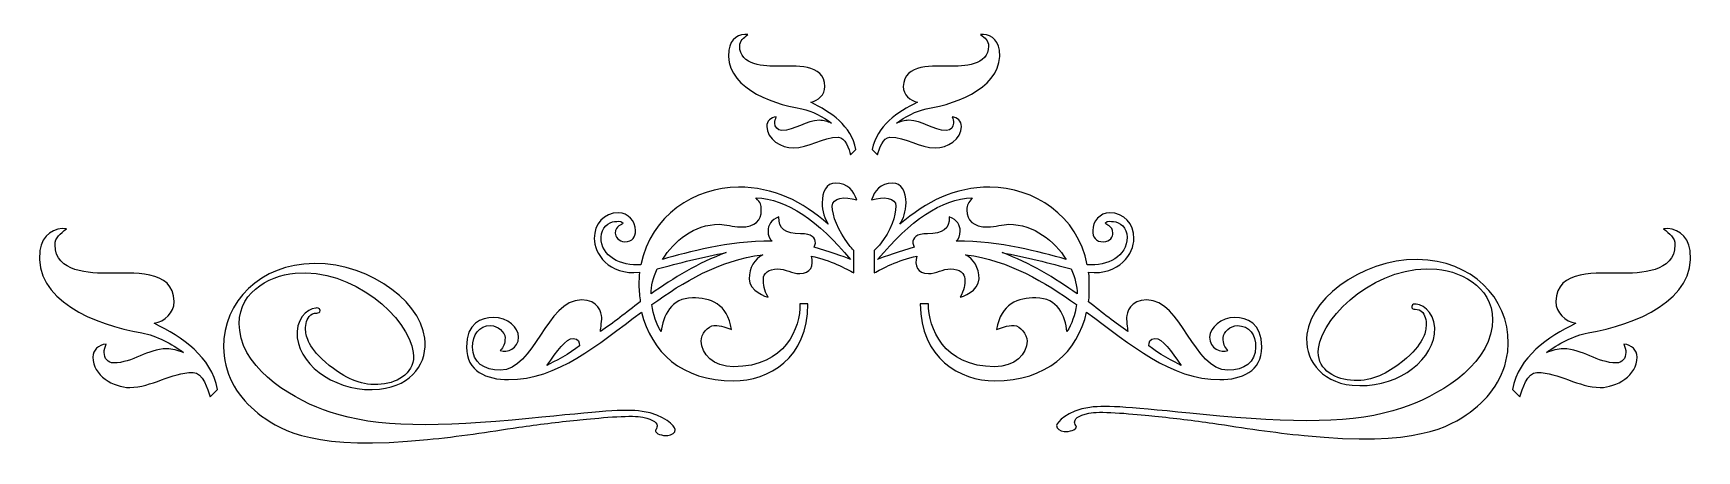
# Model space of a CAD drawing. Header units: centimetres. Extents: x -8.2 to 8.3, y -2.1 to 2.
import ezdxf

# ---------------------------------------------------------------- set-up
doc = ezdxf.new("R2010")
doc.units = ezdxf.units.CM
doc.header["$MEASUREMENT"] = 0
doc.layers.add('Layer 1', color=7, linetype='Continuous')

msp = doc.modelspace()

# ---------------------------------------------------------------- linework, layer by layer
at = {"layer": 'Layer 1'}
for points, knots in [([(-0.11578, 0.80126), (-0.12936, 0.85501), (-0.16956, 0.97605), (-0.23689, 0.97605), (-0.23689, 0.97605), (-0.39137, 0.97605), (-0.53258, 0.86847), (-0.68709, 0.86847), (-0.68709, 0.86847), (-0.80144, 0.86847), (-0.94949, 0.95583), (-0.94949, 1.08355), (-0.94949, 1.08355), (-0.94949, 1.13748), (-0.90897, 1.17092), (-0.85534, 1.1778), (-0.85534, 1.1778), (-0.86195, 1.15758), (-0.86877, 1.13748), (-0.86877, 1.11723), (-0.86877, 1.11723), (-0.86877, 1.07688), (-0.842, 1.0432), (-0.80144, 1.0432), (-0.80144, 1.0432), (-0.66723, 1.0432), (-0.55938, 1.14418), (-0.42508, 1.14418), (-0.42508, 1.14418), (-0.38488, 1.14418), (-0.34432, 1.13063), (-0.30418, 1.11723), (-0.30418, 1.11723), (-0.38485, 1.1778), (-0.4989, 1.23824), (-0.59982, 1.25837), (-0.59982, 1.25837), (-0.93603, 1.31221), (-1.37287, 1.49371), (-1.32582, 1.84329), (-1.32582, 1.84329), (-1.31248, 1.95752), (-1.2183, 2.01121), (-1.13763, 1.99784), (-1.13763, 1.99784), (-1.17783, 1.96419), (-1.2183, 1.93739), (-1.2183, 1.88349), (-1.2183, 1.88349), (-1.2183, 1.6886), (-0.96965, 1.68187), (-0.82851, 1.68187), (-0.82851, 1.68187), (-0.68054, 1.68187), (-0.37118, 1.71552), (-0.37118, 1.48013), (-0.37118, 1.48013), (-0.37118, 1.39958), (-0.43848, 1.33898), (-0.51224, 1.32561), (-0.51224, 1.32561), (-0.3107, 1.22481), (-0.10917, 1.09025), (-0.06203, 0.85501), (-0.06203, 0.85501), (-0.06203, 0.85501), (-0.11578, 0.80126), (-0.11578, 0.80126)], [0, 0, 0, 0, 0.05555556, 0.05555556, 0.05555556, 0.05555556, 0.11111111, 0.11111111, 0.11111111, 0.11111111, 0.16666667, 0.16666667, 0.16666667, 0.16666667, 0.22222222, 0.22222222, 0.22222222, 0.22222222, 0.27777778, 0.27777778, 0.27777778, 0.27777778, 0.33333333, 0.33333333, 0.33333333, 0.33333333, 0.38888889, 0.38888889, 0.38888889, 0.38888889, 0.44444444, 0.44444444, 0.44444444, 0.44444444, 0.5, 0.5, 0.5, 0.5, 0.55555556, 0.55555556, 0.55555556, 0.55555556, 0.61111111, 0.61111111, 0.61111111, 0.61111111, 0.66666667, 0.66666667, 0.66666667, 0.66666667, 0.72222222, 0.72222222, 0.72222222, 0.72222222, 0.77777778, 0.77777778, 0.77777778, 0.77777778, 0.83333333, 0.83333333, 0.83333333, 0.83333333, 0.88888889, 0.88888889, 0.88888889, 0.88888889, 1, 1, 1, 1]), ([(0.63706, 1.25837), (0.53614, 1.23824), (0.42203, 1.1778), (0.34142, 1.11723), (0.34142, 1.11723), (0.38162, 1.13063), (0.42203, 1.14418), (0.46223, 1.14418), (0.46223, 1.14418), (0.59683, 1.14418), (0.70444, 1.0432), (0.83859, 1.0432), (0.83859, 1.0432), (0.88579, 1.0432), (0.90595, 1.07685), (0.90595, 1.11723), (0.90595, 1.11723), (0.90595, 1.13748), (0.90595, 1.15758), (0.89243, 1.1778), (0.89243, 1.1778), (0.94647, 1.17092), (0.9867, 1.13748), (0.9867, 1.08355), (0.9867, 1.08355), (0.9867, 0.95583), (0.84556, 0.86847), (0.72445, 0.86847), (0.72445, 0.86847), (0.56979, 0.86847), (0.43534, 0.97605), (0.27404, 0.97605), (0.27404, 0.97605), (0.2068, 0.97605), (0.1666, 0.85501), (0.15323, 0.80126), (0.15323, 0.80126), (0.15323, 0.80126), (0.09924, 0.85501), (0.09924, 0.85501), (0.09924, 0.85501), (0.14641, 1.09025), (0.34798, 1.22481), (0.54978, 1.32561), (0.54978, 1.32561), (0.47557, 1.33901), (0.40848, 1.39961), (0.40848, 1.48013), (0.40848, 1.48013), (0.40848, 1.71552), (0.72445, 1.68187), (0.86575, 1.68187), (0.86575, 1.68187), (1.00689, 1.68187), (1.25548, 1.6886), (1.25548, 1.88349), (1.25548, 1.88349), (1.25548, 1.93739), (1.22195, 1.96419), (1.1749, 1.99784), (1.1749, 1.99784), (1.25548, 2.01121), (1.34957, 1.95752), (1.36309, 1.84329), (1.36309, 1.84329), (1.41014, 1.49371), (0.97321, 1.31221), (0.63706, 1.25837)], [0, 0, 0, 0, 0.05555556, 0.05555556, 0.05555556, 0.05555556, 0.11111111, 0.11111111, 0.11111111, 0.11111111, 0.16666667, 0.16666667, 0.16666667, 0.16666667, 0.22222222, 0.22222222, 0.22222222, 0.22222222, 0.27777778, 0.27777778, 0.27777778, 0.27777778, 0.33333333, 0.33333333, 0.33333333, 0.33333333, 0.38888889, 0.38888889, 0.38888889, 0.38888889, 0.44444444, 0.44444444, 0.44444444, 0.44444444, 0.5, 0.5, 0.5, 0.5, 0.55555556, 0.55555556, 0.55555556, 0.55555556, 0.61111111, 0.61111111, 0.61111111, 0.61111111, 0.66666667, 0.66666667, 0.66666667, 0.66666667, 0.72222222, 0.72222222, 0.72222222, 0.72222222, 0.77777778, 0.77777778, 0.77777778, 0.77777778, 0.83333333, 0.83333333, 0.83333333, 0.83333333, 0.88888889, 0.88888889, 0.88888889, 0.88888889, 1, 1, 1, 1]), ([(-0.29736, 0.29033), (-0.29736, 0.19621), (-0.24341, 0.04839), (-0.12936, -0.09945), (-0.12936, -0.09945), (-0.11578, -0.11973), (-0.10226, -0.1331), (-0.08231, -0.15332), (-0.08231, -0.15332), (-0.08231, -0.15332), (-0.08231, -0.25418), (-0.08231, -0.25418), (-0.08231, -0.25418), (-0.08231, -0.25418), (-0.08231, -0.28107), (-0.08231, -0.28107), (-0.08231, -0.28107), (-0.08231, -0.28107), (-0.08231, -0.37516), (-0.08231, -0.37516), (-0.08231, -0.37516), (-0.15622, -0.33485), (-0.31755, -0.24745), (-0.50572, -0.2071), (-0.50572, -0.2071), (-0.47892, -0.3012), (-0.51224, -0.38192), (-0.62015, -0.38192), (-0.62015, -0.38192), (-0.70082, -0.38192), (-0.76121, -0.33485), (-0.84194, -0.33485), (-0.84194, -0.33485), (-0.92919, -0.33485), (-0.98299, -0.38192), (-0.98299, -0.43564), (-0.98299, -0.43564), (-0.98299, -0.48936), (-0.97617, -0.54996), (-0.93603, -0.61714), (-0.93603, -0.61714), (-0.94946, -0.61714), (-1.12414, -0.55666), (-1.12414, -0.43564), (-1.12414, -0.43564), (-1.12414, -0.3213), (-1.07033, -0.24075), (-0.98966, -0.19373), (-0.98966, -0.19373), (-1.42674, -0.25418), (-1.77633, -0.46256), (-2.09227, -0.6911), (-2.09227, -0.6911), (-2.07884, -0.79187), (-2.04525, -0.886), (-1.99811, -0.96), (-1.99811, -0.96), (-1.98477, -0.8053), (-1.89719, -0.62384), (-1.68881, -0.62384), (-1.68881, -0.62384), (-1.51399, -0.62384), (-1.33916, -0.67767), (-1.29893, -0.93984), (-1.29893, -0.93984), (-1.34598, -0.91962), (-1.39961, -0.89955), (-1.47376, -0.89955), (-1.47376, -0.89955), (-1.53415, -0.89955), (-1.60147, -0.98691), (-1.60147, -1.05403), (-1.60147, -1.05403), (-1.60147, -1.18184), (-1.48037, -1.30952), (-1.27874, -1.30952), (-1.27874, -1.30952), (-0.76118, -1.30952), (-0.61319, -0.91962), (-0.62012, -0.68437), (-0.62012, -0.68437), (-0.62012, -0.68437), (-0.53931, -0.68437), (-0.53931, -0.68437), (-0.53931, -0.68437), (-0.53931, -1.22219), (-0.92919, -1.45064), (-1.27874, -1.45064), (-1.27874, -1.45064), (-1.79631, -1.45064), (-2.09879, -1.16168), (-2.1928, -0.76507), (-2.1928, -0.76507), (-2.63687, -1.09444), (-3.02657, -1.4373), (-3.51736, -1.4373), (-3.51736, -1.4373), (-3.73233, -1.4373), (-3.93419, -1.3566), (-3.93419, -1.11451), (-3.93419, -1.11451), (-3.93419, -0.8726), (-3.78622, -0.81879), (-3.66536, -0.81879), (-3.66536, -0.81879), (-3.52415, -0.81879), (-3.41639, -0.91959), (-3.41639, -1.01369), (-3.41639, -1.01369), (-3.41639, -1.128), (-3.53073, -1.17508), (-3.59806, -1.14819), (-3.59806, -1.14819), (-3.56444, -1.11451), (-3.55101, -1.08101), (-3.55101, -1.02041), (-3.55101, -1.02041), (-3.55101, -0.9667), (-3.62492, -0.89955), (-3.69213, -0.89955), (-3.69213, -0.89955), (-3.81302, -0.89955), (-3.8738, -0.99358), (-3.8738, -1.11451), (-3.8738, -1.11451), (-3.8738, -1.26921), (-3.75945, -1.34317), (-3.59806, -1.34317), (-3.59806, -1.34317), (-3.25529, -1.34317), (-3.14103, -0.64406), (-2.79138, -0.64406), (-2.79138, -0.64406), (-2.62314, -0.64406), (-2.58952, -0.7718), (-2.58952, -0.81882), (-2.58952, -0.81882), (-2.58952, -0.8592), (-2.60319, -0.96), (-2.60319, -0.96), (-2.60319, -0.96), (-2.47541, -0.87263), (-2.34779, -0.7718), (-2.20658, -0.66416), (-2.20658, -0.66416), (-2.21319, -0.61041), (-2.21992, -0.55669), (-2.21992, -0.49612), (-2.21992, -0.49612), (-2.21992, -0.45592), (-2.21992, -0.40872), (-2.21316, -0.36849), (-2.21316, -0.36849), (-2.52252, -0.40199), (-2.66358, -0.18015), (-2.66358, -0.03233), (-2.66358, -0.03233), (-2.66358, 0.11554), (-2.56957, 0.22316), (-2.42158, 0.22316), (-2.42158, 0.22316), (-2.32742, 0.22316), (-2.25357, 0.13579), (-2.25357, 0.04839), (-2.25357, 0.04839), (-2.25357, -0.01891), (-2.28034, -0.06595), (-2.36107, -0.06595), (-2.36107, -0.06595), (-2.42155, -0.06595), (-2.45517, -0.01206), (-2.45517, 0.02144), (-2.45517, 0.02144), (-2.45517, 0.10214), (-2.38135, 0.09544), (-2.38135, 0.12236), (-2.38135, 0.12236), (-2.40121, 0.14913), (-2.43492, 0.13576), (-2.46201, 0.13576), (-2.46201, 0.13576), (-2.51559, 0.13576), (-2.59631, 0.07519), (-2.59631, -0.01891), (-2.59631, -0.01891), (-2.59631, -0.21377), (-2.40121, -0.30796), (-2.1997, -0.2945), (-2.1997, -0.2945), (-2.10561, 0.19621), (-1.66195, 0.47865), (-1.23164, 0.47865), (-1.23164, 0.47865), (-0.88214, 0.47865), (-0.59303, 0.33738), (-0.33753, 0.10884), (-0.33753, 0.10884), (-0.37115, 0.16271), (-0.39822, 0.23659), (-0.39822, 0.32395), (-0.39822, 0.32395), (-0.39822, 0.4316), (-0.35769, 0.51903), (-0.26369, 0.51903), (-0.26369, 0.51903), (-0.14264, 0.51903), (-0.08225, 0.43833), (-0.05515, 0.35096), (-0.05515, 0.35096), (-0.17641, 0.39125), (-0.29736, 0.37103), (-0.29736, 0.29033)], [0, 0, 0, 0, 0.01851852, 0.01851852, 0.01851852, 0.01851852, 0.03703704, 0.03703704, 0.03703704, 0.03703704, 0.05555556, 0.05555556, 0.05555556, 0.05555556, 0.07407407, 0.07407407, 0.07407407, 0.07407407, 0.09259259, 0.09259259, 0.09259259, 0.09259259, 0.11111111, 0.11111111, 0.11111111, 0.11111111, 0.12962963, 0.12962963, 0.12962963, 0.12962963, 0.14814815, 0.14814815, 0.14814815, 0.14814815, 0.16666667, 0.16666667, 0.16666667, 0.16666667, 0.18518519, 0.18518519, 0.18518519, 0.18518519, 0.2037037, 0.2037037, 0.2037037, 0.2037037, 0.22222222, 0.22222222, 0.22222222, 0.22222222, 0.24074074, 0.24074074, 0.24074074, 0.24074074, 0.25925926, 0.25925926, 0.25925926, 0.25925926, 0.27777778, 0.27777778, 0.27777778, 0.27777778, 0.2962963, 0.2962963, 0.2962963, 0.2962963, 0.31481481, 0.31481481, 0.31481481, 0.31481481, 0.33333333, 0.33333333, 0.33333333, 0.33333333, 0.35185185, 0.35185185, 0.35185185, 0.35185185, 0.37037037, 0.37037037, 0.37037037, 0.37037037, 0.38888889, 0.38888889, 0.38888889, 0.38888889, 0.40740741, 0.40740741, 0.40740741, 0.40740741, 0.42592593, 0.42592593, 0.42592593, 0.42592593, 0.44444444, 0.44444444, 0.44444444, 0.44444444, 0.46296296, 0.46296296, 0.46296296, 0.46296296, 0.48148148, 0.48148148, 0.48148148, 0.48148148, 0.5, 0.5, 0.5, 0.5, 0.51851852, 0.51851852, 0.51851852, 0.51851852, 0.53703704, 0.53703704, 0.53703704, 0.53703704, 0.55555556, 0.55555556, 0.55555556, 0.55555556, 0.57407407, 0.57407407, 0.57407407, 0.57407407, 0.59259259, 0.59259259, 0.59259259, 0.59259259, 0.61111111, 0.61111111, 0.61111111, 0.61111111, 0.62962963, 0.62962963, 0.62962963, 0.62962963, 0.64814815, 0.64814815, 0.64814815, 0.64814815, 0.66666667, 0.66666667, 0.66666667, 0.66666667, 0.68518519, 0.68518519, 0.68518519, 0.68518519, 0.7037037, 0.7037037, 0.7037037, 0.7037037, 0.72222222, 0.72222222, 0.72222222, 0.72222222, 0.74074074, 0.74074074, 0.74074074, 0.74074074, 0.75925926, 0.75925926, 0.75925926, 0.75925926, 0.77777778, 0.77777778, 0.77777778, 0.77777778, 0.7962963, 0.7962963, 0.7962963, 0.7962963, 0.81481481, 0.81481481, 0.81481481, 0.81481481, 0.83333333, 0.83333333, 0.83333333, 0.83333333, 0.85185185, 0.85185185, 0.85185185, 0.85185185, 0.87037037, 0.87037037, 0.87037037, 0.87037037, 0.88888889, 0.88888889, 0.88888889, 0.88888889, 0.90740741, 0.90740741, 0.90740741, 0.90740741, 0.92592593, 0.92592593, 0.92592593, 0.92592593, 0.94444444, 0.94444444, 0.94444444, 0.94444444, 0.96296296, 0.96296296, 0.96296296, 0.96296296, 1, 1, 1, 1]), ([(3.55466, -1.43733), (3.06384, -1.43733), (2.67414, -1.09447), (2.23039, -0.7651), (2.23039, -0.7651), (2.14282, -1.16171), (1.83385, -1.45067), (1.31587, -1.45067), (1.31587, -1.45067), (0.97319, -1.45067), (0.57652, -1.22219), (0.57652, -0.6844), (0.57652, -0.6844), (0.57652, -0.6844), (0.65742, -0.6844), (0.65742, -0.6844), (0.65742, -0.6844), (0.65742, -0.91965), (0.80494, -1.30955), (1.3159, -1.30955), (1.3159, -1.30955), (1.51788, -1.30955), (1.63871, -1.18184), (1.63871, -1.05406), (1.63871, -1.05406), (1.63871, -0.98694), (1.57148, -0.89958), (1.51106, -0.89958), (1.51106, -0.89958), (1.43718, -0.89958), (1.38328, -0.91965), (1.33626, -0.93987), (1.33626, -0.93987), (1.37646, -0.6777), (1.55129, -0.62387), (1.72611, -0.62387), (1.72611, -0.62387), (1.94131, -0.62387), (2.02204, -0.80533), (2.03541, -0.96003), (2.03541, -0.96003), (2.08246, -0.88603), (2.11602, -0.7919), (2.12951, -0.69113), (2.12951, -0.69113), (1.81357, -0.46259), (1.46407, -0.25418), (1.02711, -0.19376), (1.02711, -0.19376), (1.10754, -0.24075), (1.16141, -0.3213), (1.16141, -0.43567), (1.16141, -0.43567), (1.16141, -0.55672), (0.98673, -0.61717), (0.97321, -0.61717), (0.97321, -0.61717), (1.01342, -0.54999), (1.02026, -0.48939), (1.02026, -0.43567), (1.02026, -0.43567), (1.02026, -0.38195), (0.97321, -0.33487), (0.87912, -0.33487), (0.87912, -0.33487), (0.79836, -0.33487), (0.73797, -0.38195), (0.65739, -0.38195), (0.65739, -0.38195), (0.54978, -0.38195), (0.5161, -0.3012), (0.54296, -0.20713), (0.54296, -0.20713), (0.35479, -0.24751), (0.19346, -0.33487), (0.11961, -0.37519), (0.11961, -0.37519), (0.11961, -0.37519), (0.11961, -0.2811), (0.11961, -0.2811), (0.11961, -0.2811), (0.11961, -0.2811), (0.11961, -0.25421), (0.11961, -0.25421), (0.11961, -0.25421), (0.11961, -0.25421), (0.11961, -0.15335), (0.11961, -0.15335), (0.11961, -0.15335), (0.11961, -0.15335), (0.17315, -0.09948), (0.17315, -0.09948), (0.17315, -0.09948), (0.28741, 0.04836), (0.3346, 0.19618), (0.3346, 0.29031), (0.3346, 0.29031), (0.3346, 0.371), (0.21368, 0.39122), (0.09251, 0.3509), (0.09251, 0.3509), (0.11961, 0.43827), (0.17997, 0.51897), (0.30093, 0.51897), (0.30093, 0.51897), (0.39502, 0.51897), (0.43537, 0.43154), (0.43537, 0.32389), (0.43537, 0.32389), (0.43537, 0.23653), (0.40851, 0.16265), (0.37498, 0.10878), (0.37498, 0.10878), (0.63706, 0.33732), (0.91932, 0.47859), (1.26882, 0.47859), (1.26882, 0.47859), (1.70604, 0.47859), (2.14279, 0.19615), (2.23706, -0.29456), (2.23706, -0.29456), (2.4386, -0.30799), (2.63361, -0.2138), (2.63361, -0.01896), (2.63361, -0.01896), (2.63361, 0.07513), (2.5597, 0.1357), (2.49931, 0.1357), (2.49931, 0.1357), (2.47213, 0.1357), (2.4386, 0.1491), (2.41856, 0.1223), (2.41856, 0.1223), (2.41856, 0.09535), (2.49247, 0.10208), (2.49247, 0.02138), (2.49247, 0.02138), (2.49247, -0.01212), (2.46561, -0.06601), (2.39837, -0.06601), (2.39837, -0.06601), (2.31761, -0.06601), (2.29075, -0.01896), (2.29075, 0.04833), (2.29075, 0.04833), (2.29075, 0.1357), (2.36466, 0.2231), (2.45876, 0.2231), (2.45876, 0.2231), (2.60672, 0.2231), (2.70082, 0.11551), (2.70082, -0.03239), (2.70082, -0.03239), (2.70082, -0.18021), (2.55967, -0.40205), (2.2504, -0.36855), (2.2504, -0.36855), (2.25708, -0.40875), (2.25708, -0.45595), (2.25708, -0.49618), (2.25708, -0.49618), (2.25708, -0.55675), (2.25708, -0.61047), (2.2504, -0.66422), (2.2504, -0.66422), (2.38503, -0.77189), (2.51915, -0.87269), (2.64043, -0.96005), (2.64043, -0.96005), (2.64043, -0.96005), (2.62706, -0.85926), (2.62706, -0.81888), (2.62706, -0.81888), (2.62706, -0.77189), (2.66726, -0.64411), (2.82863, -0.64411), (2.82863, -0.64411), (3.17827, -0.64411), (3.29253, -1.34323), (3.63521, -1.34323), (3.63521, -1.34323), (3.79652, -1.34323), (3.91098, -1.26927), (3.91098, -1.11457), (3.91098, -1.11457), (3.91098, -0.99364), (3.85026, -0.89961), (3.72931, -0.89961), (3.72931, -0.89961), (3.66207, -0.89961), (3.58816, -0.96676), (3.58816, -1.02047), (3.58816, -1.02047), (3.58816, -1.08107), (3.60168, -1.11457), (3.63521, -1.14825), (3.63521, -1.14825), (3.56797, -1.17517), (3.45372, -1.12806), (3.45372, -1.01374), (3.45372, -1.01374), (3.45372, -0.91965), (3.56797, -0.81885), (3.70263, -0.81885), (3.70263, -0.81885), (3.82341, -0.81885), (3.97137, -0.87266), (3.97137, -1.11457), (3.97137, -1.11457), (3.9714, -1.35663), (3.76986, -1.43733), (3.55466, -1.43733)], [0, 0, 0, 0, 0.01851852, 0.01851852, 0.01851852, 0.01851852, 0.03703704, 0.03703704, 0.03703704, 0.03703704, 0.05555556, 0.05555556, 0.05555556, 0.05555556, 0.07407407, 0.07407407, 0.07407407, 0.07407407, 0.09259259, 0.09259259, 0.09259259, 0.09259259, 0.11111111, 0.11111111, 0.11111111, 0.11111111, 0.12962963, 0.12962963, 0.12962963, 0.12962963, 0.14814815, 0.14814815, 0.14814815, 0.14814815, 0.16666667, 0.16666667, 0.16666667, 0.16666667, 0.18518519, 0.18518519, 0.18518519, 0.18518519, 0.2037037, 0.2037037, 0.2037037, 0.2037037, 0.22222222, 0.22222222, 0.22222222, 0.22222222, 0.24074074, 0.24074074, 0.24074074, 0.24074074, 0.25925926, 0.25925926, 0.25925926, 0.25925926, 0.27777778, 0.27777778, 0.27777778, 0.27777778, 0.2962963, 0.2962963, 0.2962963, 0.2962963, 0.31481481, 0.31481481, 0.31481481, 0.31481481, 0.33333333, 0.33333333, 0.33333333, 0.33333333, 0.35185185, 0.35185185, 0.35185185, 0.35185185, 0.37037037, 0.37037037, 0.37037037, 0.37037037, 0.38888889, 0.38888889, 0.38888889, 0.38888889, 0.40740741, 0.40740741, 0.40740741, 0.40740741, 0.42592593, 0.42592593, 0.42592593, 0.42592593, 0.44444444, 0.44444444, 0.44444444, 0.44444444, 0.46296296, 0.46296296, 0.46296296, 0.46296296, 0.48148148, 0.48148148, 0.48148148, 0.48148148, 0.5, 0.5, 0.5, 0.5, 0.51851852, 0.51851852, 0.51851852, 0.51851852, 0.53703704, 0.53703704, 0.53703704, 0.53703704, 0.55555556, 0.55555556, 0.55555556, 0.55555556, 0.57407407, 0.57407407, 0.57407407, 0.57407407, 0.59259259, 0.59259259, 0.59259259, 0.59259259, 0.61111111, 0.61111111, 0.61111111, 0.61111111, 0.62962963, 0.62962963, 0.62962963, 0.62962963, 0.64814815, 0.64814815, 0.64814815, 0.64814815, 0.66666667, 0.66666667, 0.66666667, 0.66666667, 0.68518519, 0.68518519, 0.68518519, 0.68518519, 0.7037037, 0.7037037, 0.7037037, 0.7037037, 0.72222222, 0.72222222, 0.72222222, 0.72222222, 0.74074074, 0.74074074, 0.74074074, 0.74074074, 0.75925926, 0.75925926, 0.75925926, 0.75925926, 0.77777778, 0.77777778, 0.77777778, 0.77777778, 0.7962963, 0.7962963, 0.7962963, 0.7962963, 0.81481481, 0.81481481, 0.81481481, 0.81481481, 0.83333333, 0.83333333, 0.83333333, 0.83333333, 0.85185185, 0.85185185, 0.85185185, 0.85185185, 0.87037037, 0.87037037, 0.87037037, 0.87037037, 0.88888889, 0.88888889, 0.88888889, 0.88888889, 0.90740741, 0.90740741, 0.90740741, 0.90740741, 0.92592593, 0.92592593, 0.92592593, 0.92592593, 0.94444444, 0.94444444, 0.94444444, 0.94444444, 0.96296296, 0.96296296, 0.96296296, 0.96296296, 1, 1, 1, 1]), ([(-1.05693, 0.37103), (-1.00988, 0.31728), (-1.00327, 0.31055), (-1.00327, 0.24996), (-1.00327, 0.24996), (-1.00327, 0.14916), (-1.05693, 0.08201), (-1.21148, 0.08201), (-1.21148, 0.08201), (-1.28562, 0.08201), (-1.35944, 0.10881), (-1.41992, 0.10881), (-1.41992, 0.10881), (-1.67532, 0.10881), (-1.87042, -0.05928), (-1.98477, -0.24078), (-1.98477, -0.24078), (-1.72243, -0.16678), (-1.34601, -0.05931), (-0.89551, -0.05931), (-0.89551, -0.05931), (-0.9226, -0.03903), (-0.93603, -0.00539), (-0.93603, 0.04169), (-0.93603, 0.04169), (-0.93603, 0.10214), (-0.90894, 0.14913), (-0.82851, 0.18278), (-0.82851, 0.18278), (-0.83503, 0.06173), (-0.76118, 0.01471), (-0.61322, 0.01471), (-0.61322, 0.01471), (-0.49887, 0.01471), (-0.46525, -0.02561), (-0.46525, -0.07935), (-0.46525, -0.07935), (-0.46525, -0.07935), (-0.47889, -0.11973), (-0.47889, -0.11973), (-0.47889, -0.11973), (-0.33753, -0.16005), (-0.18287, -0.21377), (-0.11572, -0.24078), (-0.11572, -0.24078), (-0.43848, 0.14243), (-0.74778, 0.36433), (-1.05693, 0.37103)], [0, 0, 0, 0, 0.07692308, 0.07692308, 0.07692308, 0.07692308, 0.15384615, 0.15384615, 0.15384615, 0.15384615, 0.23076923, 0.23076923, 0.23076923, 0.23076923, 0.30769231, 0.30769231, 0.30769231, 0.30769231, 0.38461538, 0.38461538, 0.38461538, 0.38461538, 0.46153846, 0.46153846, 0.46153846, 0.46153846, 0.53846154, 0.53846154, 0.53846154, 0.53846154, 0.61538462, 0.61538462, 0.61538462, 0.61538462, 0.69230769, 0.69230769, 0.69230769, 0.69230769, 0.76923077, 0.76923077, 0.76923077, 0.76923077, 0.84615385, 0.84615385, 0.84615385, 0.84615385, 1, 1, 1, 1]), ([(1.45719, 0.10881), (1.39677, 0.10881), (1.32289, 0.08201), (1.24881, 0.08201), (1.24881, 0.08201), (1.10102, 0.08201), (1.04045, 0.14916), (1.04045, 0.24996), (1.04045, 0.24996), (1.04045, 0.31055), (1.05397, 0.31728), (1.09417, 0.37103), (1.09417, 0.37103), (0.78502, 0.3643), (0.4756, 0.14243), (0.15326, -0.24075), (0.15326, -0.24075), (0.2202, -0.21377), (0.37498, -0.16005), (0.51613, -0.1197), (0.51613, -0.1197), (0.51613, -0.1197), (0.50276, -0.07932), (0.50276, -0.07932), (0.50276, -0.07932), (0.50276, -0.02558), (0.53614, 0.01474), (0.65043, 0.01474), (0.65043, 0.01474), (0.79836, 0.01474), (0.87227, 0.06176), (0.86578, 0.18281), (0.86578, 0.18281), (0.94653, 0.14916), (0.97321, 0.10214), (0.97321, 0.04172), (0.97321, 0.04172), (0.97321, -0.00536), (0.95987, -0.03901), (0.93287, -0.05928), (0.93287, -0.05928), (1.38328, -0.05928), (1.75967, -0.16675), (2.02856, -0.24075), (2.02856, -0.24075), (1.90758, -0.05928), (1.71259, 0.10881), (1.45719, 0.10881)], [0, 0, 0, 0, 0.07692308, 0.07692308, 0.07692308, 0.07692308, 0.15384615, 0.15384615, 0.15384615, 0.15384615, 0.23076923, 0.23076923, 0.23076923, 0.23076923, 0.30769231, 0.30769231, 0.30769231, 0.30769231, 0.38461538, 0.38461538, 0.38461538, 0.38461538, 0.46153846, 0.46153846, 0.46153846, 0.46153846, 0.53846154, 0.53846154, 0.53846154, 0.53846154, 0.61538462, 0.61538462, 0.61538462, 0.61538462, 0.69230769, 0.69230769, 0.69230769, 0.69230769, 0.76923077, 0.76923077, 0.76923077, 0.76923077, 0.84615385, 0.84615385, 0.84615385, 0.84615385, 1, 1, 1, 1]), ([(-6.48317, -1.61011), (-6.50215, -1.53496), (-6.55836, -1.36576), (-6.65245, -1.36576), (-6.65245, -1.36576), (-6.86843, -1.36576), (-7.06584, -1.51619), (-7.28181, -1.51619), (-7.28181, -1.51619), (-7.44167, -1.51619), (-7.64863, -1.39402), (-7.64863, -1.21552), (-7.64863, -1.21552), (-7.64863, -1.14016), (-7.59194, -1.09337), (-7.51697, -1.08377), (-7.51697, -1.08377), (-7.52622, -1.11205), (-7.53576, -1.14013), (-7.53576, -1.16844), (-7.53576, -1.16844), (-7.53576, -1.22483), (-7.49829, -1.27187), (-7.44167, -1.27187), (-7.44167, -1.27187), (-7.25401, -1.27187), (-7.10325, -1.13073), (-6.9155, -1.13073), (-6.9155, -1.13073), (-6.85929, -1.13073), (-6.80267, -1.14967), (-6.74655, -1.16841), (-6.74655, -1.16841), (-6.85929, -1.08374), (-7.01873, -0.99925), (-7.15982, -0.97111), (-7.15982, -0.97111), (-7.62983, -0.89584), (-8.24048, -0.64213), (-8.17476, -0.15341), (-8.17476, -0.15341), (-8.15608, 0.00629), (-8.02445, 0.0813), (-7.91171, 0.06265), (-7.91171, 0.06265), (-7.96792, 0.01563), (-8.02445, -0.02181), (-8.02445, -0.0972), (-8.02445, -0.0972), (-8.02445, -0.36965), (-7.67685, -0.37905), (-7.47955, -0.37905), (-7.47955, -0.37905), (-7.27268, -0.37905), (-6.8402, -0.332), (-6.8402, -0.66104), (-6.8402, -0.66104), (-6.8402, -0.77364), (-6.9343, -0.85834), (-7.03738, -0.87705), (-7.03738, -0.87705), (-6.75565, -1.01798), (-6.47392, -1.20609), (-6.40805, -1.53496), (-6.40805, -1.53496), (-6.40805, -1.53496), (-6.48317, -1.61011), (-6.48317, -1.61011)], [0, 0, 0, 0, 0.05555556, 0.05555556, 0.05555556, 0.05555556, 0.11111111, 0.11111111, 0.11111111, 0.11111111, 0.16666667, 0.16666667, 0.16666667, 0.16666667, 0.22222222, 0.22222222, 0.22222222, 0.22222222, 0.27777778, 0.27777778, 0.27777778, 0.27777778, 0.33333333, 0.33333333, 0.33333333, 0.33333333, 0.38888889, 0.38888889, 0.38888889, 0.38888889, 0.44444444, 0.44444444, 0.44444444, 0.44444444, 0.5, 0.5, 0.5, 0.5, 0.55555556, 0.55555556, 0.55555556, 0.55555556, 0.61111111, 0.61111111, 0.61111111, 0.61111111, 0.66666667, 0.66666667, 0.66666667, 0.66666667, 0.72222222, 0.72222222, 0.72222222, 0.72222222, 0.77777778, 0.77777778, 0.77777778, 0.77777778, 0.83333333, 0.83333333, 0.83333333, 0.83333333, 0.88888889, 0.88888889, 0.88888889, 0.88888889, 1, 1, 1, 1]), ([(6.46308, -1.53496), (6.52892, -1.20609), (6.81056, -1.01798), (7.09238, -0.87705), (7.09238, -0.87705), (6.98927, -0.85834), (6.8952, -0.77364), (6.8952, -0.66104), (6.8952, -0.66104), (6.8952, -0.332), (7.32762, -0.37905), (7.53455, -0.37905), (7.53455, -0.37905), (7.73173, -0.37905), (8.07939, -0.36965), (8.07939, -0.0972), (8.07939, -0.0972), (8.07939, -0.02184), (8.02289, 0.0156), (7.96668, 0.06265), (7.96668, 0.06265), (8.07939, 0.08133), (8.21105, 0.00629), (8.22967, -0.15341), (8.22967, -0.15341), (8.29551, -0.6421), (7.68486, -0.89584), (7.21473, -0.97111), (7.21473, -0.97111), (7.07373, -0.99925), (6.91426, -1.08374), (6.80155, -1.16841), (6.80155, -1.16841), (6.85761, -1.14964), (6.91426, -1.13073), (6.97047, -1.13073), (6.97047, -1.13073), (7.15819, -1.13073), (7.30894, -1.27187), (7.49666, -1.27187), (7.49666, -1.27187), (7.55317, -1.27187), (7.59076, -1.22483), (7.59076, -1.16844), (7.59076, -1.16844), (7.59076, -1.14013), (7.58113, -1.11205), (7.57197, -1.08377), (7.57197, -1.08377), (7.64694, -1.09337), (7.70363, -1.14013), (7.70363, -1.21552), (7.70363, -1.21552), (7.70363, -1.39402), (7.49666, -1.51619), (7.33672, -1.51619), (7.33672, -1.51619), (7.12075, -1.51619), (6.92342, -1.36576), (6.70742, -1.36576), (6.70742, -1.36576), (6.61333, -1.36576), (6.55715, -1.53498), (6.53802, -1.61011), (6.53802, -1.61011), (6.53802, -1.61011), (6.46308, -1.53496), (6.46308, -1.53496)], [0, 0, 0, 0, 0.05555556, 0.05555556, 0.05555556, 0.05555556, 0.11111111, 0.11111111, 0.11111111, 0.11111111, 0.16666667, 0.16666667, 0.16666667, 0.16666667, 0.22222222, 0.22222222, 0.22222222, 0.22222222, 0.27777778, 0.27777778, 0.27777778, 0.27777778, 0.33333333, 0.33333333, 0.33333333, 0.33333333, 0.38888889, 0.38888889, 0.38888889, 0.38888889, 0.44444444, 0.44444444, 0.44444444, 0.44444444, 0.5, 0.5, 0.5, 0.5, 0.55555556, 0.55555556, 0.55555556, 0.55555556, 0.61111111, 0.61111111, 0.61111111, 0.61111111, 0.66666667, 0.66666667, 0.66666667, 0.66666667, 0.72222222, 0.72222222, 0.72222222, 0.72222222, 0.77777778, 0.77777778, 0.77777778, 0.77777778, 0.83333333, 0.83333333, 0.83333333, 0.83333333, 0.88888889, 0.88888889, 0.88888889, 0.88888889, 1, 1, 1, 1]), ([(-6.34363, -1.20028), (-6.39821, -0.74236), (-6.05748, -0.33615), (-5.55029, -0.28709), (-5.55029, -0.28709), (-4.98607, -0.22984), (-4.39729, -0.62238), (-4.34814, -1.02584), (-4.34814, -1.02584), (-4.31826, -1.25756), (-4.46818, -1.50015), (-4.79793, -1.53285), (-4.79793, -1.53285), (-5.20148, -1.57373), (-5.5776, -1.32023), (-5.61572, -1.02308), (-5.61572, -1.02308), (-5.6376, -0.84319), (-5.52311, -0.73412), (-5.43319, -0.726), (-5.43319, -0.726), (-5.42216, -0.72327), (-5.39222, -0.72057), (-5.38949, -0.75054), (-5.38949, -0.75054), (-5.38677, -0.77231), (-5.40853, -0.77512), (-5.42219, -0.77512), (-5.42219, -0.77512), (-5.45495, -0.77785), (-5.47398, -0.78058), (-5.49859, -0.81052), (-5.49859, -0.81052), (-5.52856, -0.84867), (-5.53941, -0.9005), (-5.5312, -0.96314), (-5.5312, -0.96314), (-5.52314, -1.02311), (-5.49589, -1.15127), (-5.25594, -1.3285), (-5.25594, -1.3285), (-5.12241, -1.4266), (-4.96979, -1.50288), (-4.78166, -1.48384), (-4.78166, -1.48384), (-4.60449, -1.46745), (-4.43814, -1.36114), (-4.46275, -1.16764), (-4.46275, -1.16764), (-4.50639, -0.81873), (-5.0734, -0.32257), (-5.63763, -0.37706), (-5.63763, -0.37706), (-5.91029, -0.40434), (-6.23456, -0.58153), (-6.18819, -0.94953), (-6.18819, -0.94953), (-6.13922, -1.36114), (-5.62675, -1.6501), (-5.28867, -1.76187), (-5.28867, -1.76187), (-4.82799, -1.91721), (-4.22007, -1.91449), (-3.31509, -1.82457), (-3.31509, -1.82457), (-2.58718, -1.75369), (-2.37465, -1.72917), (-2.18924, -1.75369), (-2.18924, -1.75369), (-1.96028, -1.78641), (-1.86482, -1.90364), (-1.8594, -1.93361), (-1.8594, -1.93361), (-1.85667, -1.96634), (-1.89485, -1.99091), (-1.93307, -1.99361), (-1.93307, -1.99361), (-1.99028, -1.99904), (-2.05293, -1.97449), (-2.05574, -1.94994), (-2.05574, -1.94994), (-2.05574, -1.93906), (-2.04486, -1.92818), (-2.04208, -1.91179), (-2.04208, -1.91179), (-2.03662, -1.90636), (-2.03929, -1.89545), (-2.03929, -1.89003), (-2.03929, -1.89003), (-2.04208, -1.86548), (-2.09387, -1.81914), (-2.22745, -1.80548), (-2.22745, -1.80548), (-2.35556, -1.79184), (-2.69907, -1.82727), (-2.83532, -1.8409), (-2.83532, -1.8409), (-3.02894, -1.86), (-3.22241, -1.88457), (-3.41321, -1.91179), (-3.41321, -1.91179), (-3.71845, -1.95816), (-4.01844, -2.00446), (-4.32098, -2.03449), (-4.32098, -2.03449), (-5.43043, -2.14626), (-5.76573, -1.94994), (-5.97014, -1.80005), (-5.97014, -1.80005), (-6.1691, -1.65286), (-6.31087, -1.45927), (-6.34363, -1.20028)], [0, 0, 0, 0, 0.03448276, 0.03448276, 0.03448276, 0.03448276, 0.06896552, 0.06896552, 0.06896552, 0.06896552, 0.10344828, 0.10344828, 0.10344828, 0.10344828, 0.13793103, 0.13793103, 0.13793103, 0.13793103, 0.17241379, 0.17241379, 0.17241379, 0.17241379, 0.20689655, 0.20689655, 0.20689655, 0.20689655, 0.24137931, 0.24137931, 0.24137931, 0.24137931, 0.27586207, 0.27586207, 0.27586207, 0.27586207, 0.31034483, 0.31034483, 0.31034483, 0.31034483, 0.34482759, 0.34482759, 0.34482759, 0.34482759, 0.37931034, 0.37931034, 0.37931034, 0.37931034, 0.4137931, 0.4137931, 0.4137931, 0.4137931, 0.44827586, 0.44827586, 0.44827586, 0.44827586, 0.48275862, 0.48275862, 0.48275862, 0.48275862, 0.51724138, 0.51724138, 0.51724138, 0.51724138, 0.55172414, 0.55172414, 0.55172414, 0.55172414, 0.5862069, 0.5862069, 0.5862069, 0.5862069, 0.62068966, 0.62068966, 0.62068966, 0.62068966, 0.65517241, 0.65517241, 0.65517241, 0.65517241, 0.68965517, 0.68965517, 0.68965517, 0.68965517, 0.72413793, 0.72413793, 0.72413793, 0.72413793, 0.75862069, 0.75862069, 0.75862069, 0.75862069, 0.79310345, 0.79310345, 0.79310345, 0.79310345, 0.82758621, 0.82758621, 0.82758621, 0.82758621, 0.86206897, 0.86206897, 0.86206897, 0.86206897, 0.89655172, 0.89655172, 0.89655172, 0.89655172, 0.93103448, 0.93103448, 0.93103448, 0.93103448, 1, 1, 1, 1]), ([(-2.03834, -0.33485), (-2.07887, -0.42221), (-2.09882, -0.50967), (-2.09882, -0.58346), (-2.09882, -0.58346), (-1.87695, -0.42894), (-1.63512, -0.27425), (-1.35253, -0.17342), (-1.35253, -0.17342), (-1.57441, -0.21377), (-1.83681, -0.28107), (-2.03834, -0.33485)], [0, 0, 0, 0, 0.25, 0.25, 0.25, 0.25, 0.5, 0.5, 0.5, 0.5, 1, 1, 1, 1]), ([(2.07558, -0.33485), (1.87405, -0.2811), (1.61194, -0.21377), (1.3901, -0.17345), (1.3901, -0.17345), (1.67236, -0.27425), (1.91442, -0.42894), (2.1363, -0.58349), (2.1363, -0.58349), (2.1363, -0.50967), (2.11599, -0.42221), (2.07558, -0.33485)], [0, 0, 0, 0, 0.25, 0.25, 0.25, 0.25, 0.5, 0.5, 0.5, 0.5, 1, 1, 1, 1]), ([(6.04296, -1.76041), (5.83849, -1.91034), (5.50325, -2.10656), (4.39389, -1.99483), (4.39389, -1.99483), (4.09126, -1.96483), (3.7913, -1.91852), (3.48603, -1.87218), (3.48603, -1.87218), (3.2952, -1.84494), (3.10176, -1.82036), (2.90814, -1.8013), (2.90814, -1.8013), (2.77182, -1.78766), (2.42837, -1.7522), (2.30027, -1.76587), (2.30027, -1.76587), (2.1666, -1.77951), (2.11489, -1.82587), (2.11208, -1.85039), (2.11208, -1.85039), (2.11208, -1.85582), (2.10944, -1.86679), (2.11489, -1.87221), (2.11489, -1.87221), (2.11771, -1.88855), (2.12856, -1.89949), (2.12856, -1.91037), (2.12856, -1.91037), (2.12574, -1.93494), (2.06304, -1.95943), (2.00588, -1.954), (2.00588, -1.954), (1.9677, -1.95128), (1.92951, -1.92673), (1.93215, -1.894), (1.93215, -1.894), (1.93761, -1.86409), (2.03307, -1.74681), (2.26209, -1.71411), (2.26209, -1.71411), (2.44746, -1.68962), (2.66003, -1.71411), (3.38793, -1.78499), (3.38793, -1.78499), (4.29279, -1.87497), (4.90084, -1.87767), (5.36151, -1.72235), (5.36151, -1.72235), (5.69951, -1.61052), (6.21203, -1.32162), (6.26095, -0.90995), (6.26095, -0.90995), (6.30738, -0.54201), (5.98302, -0.36482), (5.71039, -0.33754), (5.71039, -0.33754), (5.14616, -0.28299), (4.57915, -0.77915), (4.53551, -1.12812), (4.53551, -1.12812), (4.51096, -1.32162), (4.67725, -1.42793), (4.85441, -1.4443), (4.85441, -1.4443), (5.04261, -1.46339), (5.19523, -1.38708), (5.32875, -1.28895), (5.32875, -1.28895), (5.56865, -1.11175), (5.59598, -0.98356), (5.60402, -0.92365), (5.60402, -0.92365), (5.61226, -0.86098), (5.60138, -0.80919), (5.57141, -0.77103), (5.57141, -0.77103), (5.54674, -0.74103), (5.52777, -0.7383), (5.49504, -0.73557), (5.49504, -0.73557), (5.48137, -0.73557), (5.45964, -0.73279), (5.46228, -0.711), (5.46228, -0.711), (5.4651, -0.68102), (5.49504, -0.68375), (5.50607, -0.68645), (5.50607, -0.68645), (5.59598, -0.6946), (5.71042, -0.80364), (5.68851, -0.98353), (5.68851, -0.98353), (5.65047, -1.28071), (5.27426, -1.53418), (4.87072, -1.4933), (4.87072, -1.4933), (4.54093, -1.4606), (4.3911, -1.21801), (4.42107, -0.98632), (4.42107, -0.98632), (4.47014, -0.58287), (5.05891, -0.19029), (5.62314, -0.24754), (5.62314, -0.24754), (6.13024, -0.29663), (6.47105, -0.70281), (6.41639, -1.16073), (6.41639, -1.16073), (6.3836, -1.41969), (6.24198, -1.61322), (6.04296, -1.76041)], [0, 0, 0, 0, 0.03448276, 0.03448276, 0.03448276, 0.03448276, 0.06896552, 0.06896552, 0.06896552, 0.06896552, 0.10344828, 0.10344828, 0.10344828, 0.10344828, 0.13793103, 0.13793103, 0.13793103, 0.13793103, 0.17241379, 0.17241379, 0.17241379, 0.17241379, 0.20689655, 0.20689655, 0.20689655, 0.20689655, 0.24137931, 0.24137931, 0.24137931, 0.24137931, 0.27586207, 0.27586207, 0.27586207, 0.27586207, 0.31034483, 0.31034483, 0.31034483, 0.31034483, 0.34482759, 0.34482759, 0.34482759, 0.34482759, 0.37931034, 0.37931034, 0.37931034, 0.37931034, 0.4137931, 0.4137931, 0.4137931, 0.4137931, 0.44827586, 0.44827586, 0.44827586, 0.44827586, 0.48275862, 0.48275862, 0.48275862, 0.48275862, 0.51724138, 0.51724138, 0.51724138, 0.51724138, 0.55172414, 0.55172414, 0.55172414, 0.55172414, 0.5862069, 0.5862069, 0.5862069, 0.5862069, 0.62068966, 0.62068966, 0.62068966, 0.62068966, 0.65517241, 0.65517241, 0.65517241, 0.65517241, 0.68965517, 0.68965517, 0.68965517, 0.68965517, 0.72413793, 0.72413793, 0.72413793, 0.72413793, 0.75862069, 0.75862069, 0.75862069, 0.75862069, 0.79310345, 0.79310345, 0.79310345, 0.79310345, 0.82758621, 0.82758621, 0.82758621, 0.82758621, 0.86206897, 0.86206897, 0.86206897, 0.86206897, 0.89655172, 0.89655172, 0.89655172, 0.89655172, 0.93103448, 0.93103448, 0.93103448, 0.93103448, 1, 1, 1, 1]), ([(-2.87211, -1.02717), (-2.94596, -1.02717), (-3.03351, -1.15492), (-3.13412, -1.29621), (-3.13412, -1.29621), (-3.06683, -1.26254), (-2.89891, -1.17517), (-2.81172, -1.10117), (-2.81172, -1.10117), (-2.81172, -1.06749), (-2.81824, -1.02717), (-2.87211, -1.02717)], [0, 0, 0, 0, 0.25, 0.25, 0.25, 0.25, 0.5, 0.5, 0.5, 0.5, 1, 1, 1, 1]), ([(2.90935, -1.02717), (2.85548, -1.02717), (2.84896, -1.06749), (2.84896, -1.10117), (2.84896, -1.10117), (2.93606, -1.17517), (3.10437, -1.26254), (3.17131, -1.29621), (3.17131, -1.29621), (3.07069, -1.15492), (2.98314, -1.02717), (2.90935, -1.02717)], [0, 0, 0, 0, 0.25, 0.25, 0.25, 0.25, 0.5, 0.5, 0.5, 0.5, 1, 1, 1, 1])]:
    msp.add_open_spline(points, degree=3, knots=knots, dxfattribs=at)

doc.saveas('drawing.dxf')
